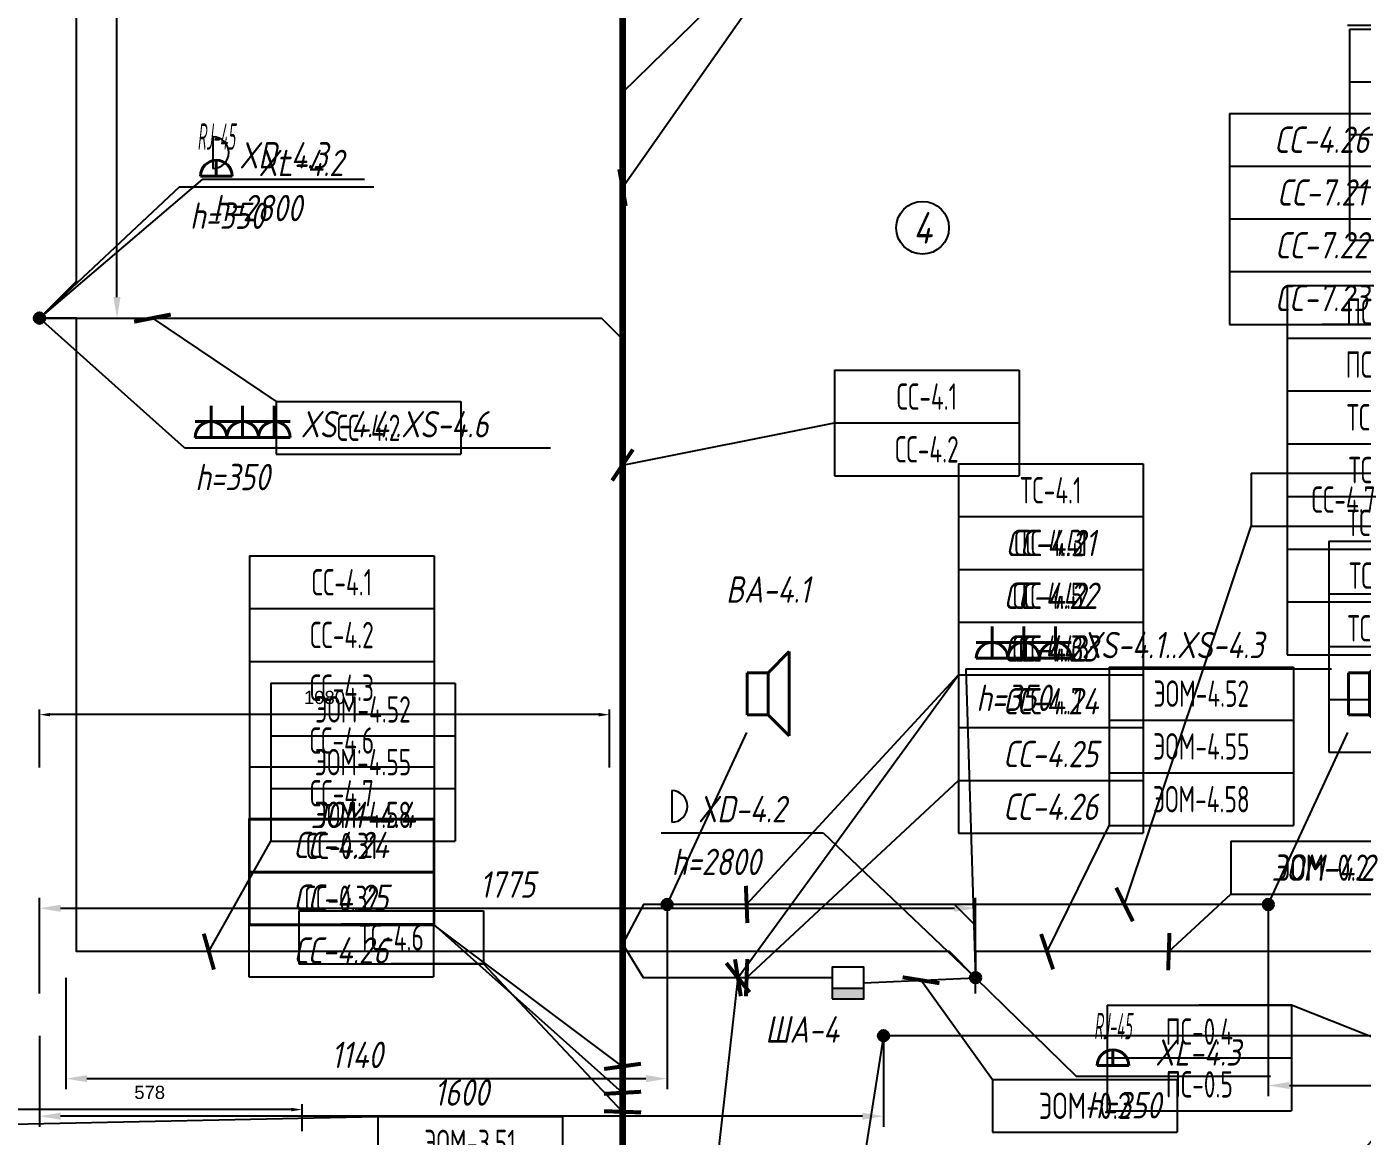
# Model space of a CAD drawing. Header units: millimetres. Extents: x -8189 to 16488, y -6763 to 17206.
# Drawn here: x 8927 to 11459, y 10080 to 12183 of the extents above; entities that cross this region are included whole.
import ezdxf
from ezdxf.enums import TextEntityAlignment as Align

# ---------------------------------------------------------------- set-up
doc = ezdxf.new("R2010")
doc.units = ezdxf.units.MM
for name, color, linetype in [('01 Экспликация', 7, 'Continuous'), ('02 Розетки', 7, 'Continuous'), ('03 Стационарное ЭО', 7, 'Continuous'), ('04 Освещение', 7, 'Continuous'), ('05 Слаботочка', 7, 'Continuous'), ('06 Авт-ка климата', 7, 'Continuous'), ('07 Авт-ка общая', 7, 'Continuous'), ('08 Пож. и техн. сигн.', 7, 'Continuous'), ('10 Привязка', 7, 'Continuous'), ('12 Трассы и коробки 220', 7, 'Continuous'), ('13 Трассы и коробки слаботочки', 7, 'Continuous'), ('14 Лотки', 7, 'Continuous')]:
    doc.layers.add(name, color=color, linetype=linetype)
doc.layers.add('11 Привязка размеры', color=7, linetype='Continuous', plot=False)
doc.styles.add('GOST typeA', font='GOST_A.TTF')
doc.styles.get("Standard").update_dxf_attribs({"font": 'arial.ttf'})
doc.styles.add('ГОСТ-ISOCPEUR', font='isocpeui.ttf', dxfattribs={"width": 0.8})
doc.linetypes.add('220V_LINE', pattern='A,0.2,-0.05,["~220V",Standard,S=0.1,R=0,X=0,Y=-0.05],-0.4,0.1', length=0.75)
doc.dimstyles.new('ISO-25', dxfattribs={"dimtxt": 2.5, "dimasz": 2.5, "dimexe": 1.25, "dimexo": 0.625, "dimtad": 1, "dimtxsty": 'Standard', "dimcen": 2.5, "dimadec": 0, "dimazin": 0, "dimtfac": 1, "dimtmove": 0, "dimatfit": 3, "dimfxl": 1, "dimarcsym": 0})

# ---------------------------------------------------------------- blocks, each defined once
blk = doc.blocks.new('громкоговоритель')
at = {"color": 0, "lineweight": -2}
for p, q in [((2, 2), (4, 4)), ((4, 4), (4, -4)), ((0, -2), (0, 2)), ((0, 2), (2, 2)), ((2, 2), (2, -2)), ((2, -2), (0, -2)), ((2, -2), (4, -4))]:
    blk.add_line(p, q, dxfattribs=at)
blk = doc.blocks.new('шкаф')
blk.add_hatch(color=256).paths.add_polyline_path([(3, 0), (3, 1), (0, 1), (0, 0)])
blk.add_line((0, 1), (3, 1))
blk.add_lwpolyline([(0, 0), (3, 0), (3, 3), (0, 3)], close=True)
blk = doc.blocks.new('розетка скрытая трехполюсная')
at = {"color": 0, "lineweight": -2}
for p, q in [((0, 0), (0, 3)), ((-1.5, 1.5), (1.5, 1.5)), ((-1.5, 0), (1.5, 0))]:
    blk.add_line(p, q, dxfattribs=at)
blk.add_arc((0, 0), 1.5, 0, 180, dxfattribs=at)
blk = doc.blocks.new('*D129')
at = {"layer": '11 Привязка размеры', "color": 0, "lineweight": -2}
for p, q in [((8951.2, 14430.1), (9118.1, 14430.1)), ((9098.1, 11670.4), (9098.1, 14390.1)), ((8951.2, 11630.4), (9118.1, 11630.4))]:
    blk.add_line(p, q, dxfattribs=at)
at = {"layer": '11 Привязка размеры', "color": 0}
for points in [[(9104.8, 14390.1), (9091.4, 14390.1), (9098.1, 14430.1)], [(9091.4, 11670.4), (9104.8, 11670.4), (9098.1, 11630.4)]]:
    blk.add_solid(points, dxfattribs=at)
at = {"layer": 'Defpoints', "color": 0}
for p in [(8951.2, 14430.1), (9098.1, 14430.1), (8951.2, 11630.4)]:
    blk.add_point(p, dxfattribs=at)
at = {"layer": '11 Привязка размеры', "color": 0, "insert": (9053.1, 13025.3), "char_height": 50, "attachment_point": 5, "rotation": 90, "style": 'ГОСТ-ISOCPEUR'}
blk.add_mtext('2800', dxfattribs=at)
blk = doc.blocks.new('*D130')
at = {"layer": '11 Привязка размеры', "color": 0, "lineweight": -2}
for p, q in [((8951.2, 10350.1), (8951.2, 10531.7)), ((8991.2, 10511.7), (10686.2, 10511.7)), ((10726.2, 10350.1), (10726.2, 10531.7))]:
    blk.add_line(p, q, dxfattribs=at)
at = {"layer": '11 Привязка размеры', "color": 0}
for points in [[(8991.2, 10518.4), (8991.2, 10505), (8951.2, 10511.7)], [(10686.2, 10505), (10686.2, 10518.4), (10726.2, 10511.7)]]:
    blk.add_solid(points, dxfattribs=at)
at = {"layer": 'Defpoints', "color": 0}
for p in [(10726.2, 10511.7), (8951.2, 10350.1), (10726.2, 10350.1)]:
    blk.add_point(p, dxfattribs=at)
at = {"layer": '11 Привязка размеры', "color": 0, "insert": (9838.7, 10556.7), "char_height": 50, "attachment_point": 5, "style": 'ГОСТ-ISOCPEUR'}
blk.add_mtext('1775', dxfattribs=at)
blk = doc.blocks.new('*D134')
at = {"layer": '11 Привязка размеры', "color": 0, "lineweight": -2}
for p, q in [((8951.2, 10270.1), (8951.2, 10097.5)), ((10551.7, 10270.1), (10551.7, 10097.5)), ((10511.7, 10117.5), (8991.2, 10117.5))]:
    blk.add_line(p, q, dxfattribs=at)
at = {"layer": '11 Привязка размеры', "color": 0}
for points in [[(8991.2, 10124.2), (8991.2, 10110.9), (8951.2, 10117.5)], [(10511.7, 10110.9), (10511.7, 10124.2), (10551.7, 10117.5)]]:
    blk.add_solid(points, dxfattribs=at)
at = {"layer": 'Defpoints', "color": 0}
for p in [(8951.2, 10270.1), (10551.7, 10270.1), (8951.2, 10117.5)]:
    blk.add_point(p, dxfattribs=at)
at = {"layer": '11 Привязка размеры', "color": 0, "insert": (9751.5, 10162.5), "char_height": 50, "attachment_point": 5, "style": 'ГОСТ-ISOCPEUR'}
blk.add_mtext('1600', dxfattribs=at)
blk = doc.blocks.new('*D151')
at = {"layer": '11 Привязка размеры', "color": 0, "lineweight": -2}
for p, q in [((10141.2, 10518.9), (10141.2, 10168.8)), ((9001.2, 10380.1), (9001.2, 10168.8)), ((9041.2, 10188.8), (10101.2, 10188.8))]:
    blk.add_line(p, q, dxfattribs=at)
at = {"layer": '11 Привязка размеры', "color": 0}
for points in [[(9041.2, 10195.4), (9041.2, 10182.1), (9001.2, 10188.8)], [(10101.2, 10182.1), (10101.2, 10195.4), (10141.2, 10188.8)]]:
    blk.add_solid(points, dxfattribs=at)
at = {"layer": 'Defpoints', "color": 0}
for p in [(10141.2, 10518.9), (9001.2, 10380.1), (10141.2, 10188.8)]:
    blk.add_point(p, dxfattribs=at)
at = {"layer": '11 Привязка размеры', "color": 0, "insert": (9553.4, 10233.8), "char_height": 50, "attachment_point": 5, "style": 'ГОСТ-ISOCPEUR'}
blk.add_mtext('1140', dxfattribs=at)
blk = doc.blocks.new('*D152')
at = {"layer": '11 Привязка размеры', "color": 0, "lineweight": -2}
for p, q in [((11281.2, 10518.9), (11281.2, 10155.8)), ((12421.2, 10518.9), (12421.2, 10155.8)), ((11321.2, 10175.8), (12381.2, 10175.8))]:
    blk.add_line(p, q, dxfattribs=at)
at = {"layer": '11 Привязка размеры', "color": 0}
for points in [[(11321.2, 10182.4), (11321.2, 10169.1), (11281.2, 10175.8)], [(12381.2, 10169.1), (12381.2, 10182.4), (12421.2, 10175.8)]]:
    blk.add_solid(points, dxfattribs=at)
at = {"layer": 'Defpoints', "color": 0}
for p in [(11281.2, 10518.9), (12421.2, 10518.9), (12421.2, 10175.8)]:
    blk.add_point(p, dxfattribs=at)
at = {"layer": '11 Привязка размеры', "color": 0, "insert": (11851.2, 10220.8), "char_height": 50, "attachment_point": 5, "style": 'ГОСТ-ISOCPEUR'}
blk.add_mtext('1140', dxfattribs=at)
blk = doc.blocks.new('розетка RJ-45')
at = {"color": 0, "lineweight": -2}
for p, q in [((0, 0), (0, 1.5)), ((-1.5, 0), (1.5, 0))]:
    blk.add_line(p, q, dxfattribs=at)
blk.add_arc((0, 0), 1.5, 0, 180, dxfattribs=at)
at = {"color": 0, "lineweight": -2, "style": 'ГОСТ-ISOCPEUR', "width": 0.4}
blk.add_text('RJ-45', height=2.5, dxfattribs=at).set_placement((0, 2.5), align=Align.CENTER)
blk = doc.blocks.new('коробка коммутационная')
at = {"color": 0}
blk.add_line((0, 3), (0, 0), dxfattribs=at)
blk.add_arc((0, 1.5), 1.5, 270, 90, dxfattribs=at)
blk = doc.blocks.new('*T235')
at = {"layer": '02 Розетки', "color": 0, "lineweight": -2}
for p, q in [((0, 0), (350, 0)), ((0, 0), (0, -100)), ((350, 0), (350, -100)), ((0, -100), (350, -100))]:
    blk.add_line(p, q, dxfattribs=at)
at = {"layer": '02 Розетки', "color": 0, "insert": (175, -50), "char_height": 50, "width": 330, "attachment_point": 5, "style": 'ГОСТ-ISOCPEUR'}
blk.add_mtext('{ЭОМ-4.2}', dxfattribs=at)
blk = doc.blocks.new('*T236')
at = {"layer": '02 Розетки', "color": 0, "lineweight": -2}
for p, q in [((0, 0), (350, 0)), ((0, 0), (0, -100)), ((350, 0), (350, -100)), ((0, -100), (350, -100))]:
    blk.add_line(p, q, dxfattribs=at)
at = {"layer": '02 Розетки', "color": 0, "insert": (175, -50), "char_height": 50, "width": 330, "attachment_point": 5, "style": 'ГОСТ-ISOCPEUR'}
blk.add_mtext('{ЭОМ-4.4}', dxfattribs=at)
blk = doc.blocks.new('*T298')
at = {"layer": '03 Стационарное ЭО', "color": 0, "lineweight": -2}
for p, q in [((0, 0), (350, 0)), ((0, 0), (0, -100)), ((350, 0), (350, -100)), ((0, -100), (350, -100))]:
    blk.add_line(p, q, dxfattribs=at)
at = {"layer": '03 Стационарное ЭО', "color": 0, "insert": (175, -50), "char_height": 50, "width": 330, "attachment_point": 5, "style": 'GOST typeA'}
blk.add_mtext('{\\W0.9;ЭОМ-0.2}', dxfattribs=at)
blk = doc.blocks.new('*T347')
at = {"layer": '04 Освещение', "color": 0, "lineweight": -2}
for p, q in [((0, 0), (350, 0)), ((0, 0), (0, -500)), ((350, 0), (350, -500)), ((0, -100), (350, -100)), ((0, -200), (350, -200)), ((0, -300), (350, -300)), ((0, -400), (350, -400)), ((0, -500), (350, -500))]:
    blk.add_line(p, q, dxfattribs=at)
at = {"layer": '04 Освещение', "color": 0, "char_height": 50, "width": 330, "attachment_point": 5, "style": 'GOST typeA'}
for s, insert in [('{\\W0.8;ЭОМ-3.51}', (175, -50)), ('{\\W0.8;ЭОМ-3.60}', (175, -150)), ('{\\W0.8;ЭОМ-3.61}', (175, -250)), ('{\\W0.8;ЭОМ-9.51}', (175, -350)), ('{\\W0.8;ЭОМ-9.53}', (175, -450))]:
    blk.add_mtext(s, dxfattribs=dict(at, insert=insert))
blk = doc.blocks.new('*T364')
at = {"layer": '04 Освещение', "color": 0, "lineweight": -2}
for p, q in [((0, 0), (350, 0)), ((0, 0), (0, -300)), ((350, 0), (350, -300)), ((0, -100), (350, -100)), ((0, -200), (350, -200)), ((0, -300), (350, -300))]:
    blk.add_line(p, q, dxfattribs=at)
at = {"layer": '04 Освещение', "color": 0, "char_height": 50, "width": 330, "attachment_point": 5, "style": 'GOST typeA'}
for s, insert in [('{\\W0.8;ЭОМ-4.52}', (175, -50)), ('{\\W0.8;ЭОМ-4.55}', (175, -150)), ('{\\W0.8;ЭОМ-4.58}', (175, -250))]:
    blk.add_mtext(s, dxfattribs=dict(at, insert=insert))
blk = doc.blocks.new('*T365')
at = {"layer": '04 Освещение', "color": 0, "lineweight": -2}
for p, q in [((0, 0), (350, 0)), ((0, 0), (0, -300)), ((350, 0), (350, -300)), ((0, -100), (350, -100)), ((0, -200), (350, -200)), ((0, -300), (350, -300))]:
    blk.add_line(p, q, dxfattribs=at)
at = {"layer": '04 Освещение', "color": 0, "char_height": 50, "width": 330, "attachment_point": 5, "style": 'GOST typeA'}
for s, insert in [('{\\W0.8;ЭОМ-4.52}', (175, -50)), ('{\\W0.8;ЭОМ-4.55}', (175, -150)), ('{\\W0.8;ЭОМ-4.58}', (175, -250))]:
    blk.add_mtext(s, dxfattribs=dict(at, insert=insert))
blk = doc.blocks.new('*T368')
at = {"layer": '04 Освещение', "color": 0, "lineweight": -2}
for p, q in [((0, 0), (350, 0)), ((0, 0), (0, -400)), ((350, 0), (350, -400)), ((0, -100), (350, -100)), ((0, -200), (350, -200)), ((0, -300), (350, -300)), ((0, -400), (350, -400))]:
    blk.add_line(p, q, dxfattribs=at)
at = {"layer": '04 Освещение', "color": 0, "char_height": 50, "width": 330, "attachment_point": 5, "style": 'GOST typeA'}
for s, insert in [('{\\W0.8;ЭОМ-4.51}', (175, -50)), ('{\\W0.8;ЭОМ-4.53}', (175, -150)), ('{\\W0.8;ЭОМ-4.56}', (175, -250)), ('{\\W0.8;ЭОМ-4.60}', (175, -350))]:
    blk.add_mtext(s, dxfattribs=dict(at, insert=insert))
blk = doc.blocks.new('*T409')
at = {"layer": '04 Освещение', "color": 0, "lineweight": -2}
for p, q in [((0, 0), (350, 0)), ((0, 0), (0, -400)), ((350, 0), (350, -400)), ((0, -100), (350, -100)), ((0, -200), (350, -200)), ((0, -300), (350, -300)), ((0, -400), (350, -400))]:
    blk.add_line(p, q, dxfattribs=at)
at = {"layer": '04 Освещение', "color": 0, "char_height": 50, "width": 330, "attachment_point": 5, "style": 'GOST typeA'}
for s, insert in [('{\\W0.8;ЭОМ-4.51}', (175, -50)), ('{\\W0.8;ЭОМ-4.53}', (175, -150)), ('{\\W0.8;ЭОМ-4.59}', (175, -250)), ('{\\W0.8;ЭОМ-4.60}', (175, -350))]:
    blk.add_mtext(s, dxfattribs=dict(at, insert=insert))
blk = doc.blocks.new('*T444')
at = {"layer": '03 Стационарное ЭО', "color": 0, "lineweight": -2}
for p, q in [((0, 0), (350, 0)), ((0, 0), (0, -100)), ((350, 0), (350, -100)), ((0, -100), (350, -100))]:
    blk.add_line(p, q, dxfattribs=at)
at = {"layer": '03 Стационарное ЭО', "color": 0, "insert": (175, -50), "char_height": 50, "width": 330, "attachment_point": 5, "style": 'GOST typeA'}
blk.add_mtext('{\\W0.9;ЭОМ-0.2}', dxfattribs=at)
blk = doc.blocks.new('*T480')
at = {"layer": '07 Авт-ка общая', "color": 0, "lineweight": -2}
for p, q in [((0, 0), (350, 0)), ((0, 0), (0, -300)), ((350, 0), (350, -300)), ((0, -100), (350, -100)), ((0, -200), (350, -200)), ((0, -300), (350, -300))]:
    blk.add_line(p, q, dxfattribs=at)
at = {"layer": '07 Авт-ка общая', "color": 0, "char_height": 50, "width": 330, "attachment_point": 5, "style": 'GOST typeA'}
for s, insert in [('{\\W0.8;СС-4.41}', (175, -50)), ('{\\W0.8;СС-4.42}', (175, -150)), ('{\\W0.8;СС-4.43}', (175, -250))]:
    blk.add_mtext(s, dxfattribs=dict(at, insert=insert))
blk = doc.blocks.new('*T556')
at = {"layer": '06 Авт-ка климата', "color": 0, "lineweight": -2}
for p, q in [((0, 0), (350, 0)), ((0, 0), (0, -600)), ((350, 0), (350, -600)), ((0, -100), (350, -100)), ((0, -200), (350, -200)), ((0, -300), (350, -300)), ((0, -400), (350, -400)), ((0, -500), (350, -500)), ((0, -600), (350, -600))]:
    blk.add_line(p, q, dxfattribs=at)
at = {"layer": '06 Авт-ка климата', "color": 0, "char_height": 50, "width": 330, "attachment_point": 5, "style": 'ГОСТ-ISOCPEUR'}
for s, insert in [('{СС-4.21}', (175, -50)), ('{СС-4.22}', (175, -150)), ('{СС-4.23}', (175, -250)), ('{СС-4.24}', (175, -350)), ('{СС-4.25}', (175, -450)), ('{СС-4.26}', (175, -550))]:
    blk.add_mtext(s, dxfattribs=dict(at, insert=insert))
blk = doc.blocks.new('*T561')
at = {"layer": '06 Авт-ка климата', "color": 0, "lineweight": -2}
for p, q in [((0, 0), (350, 0)), ((0, 0), (0, -400)), ((350, 0), (350, -400)), ((0, -100), (350, -100)), ((0, -200), (350, -200)), ((0, -300), (350, -300)), ((0, -400), (350, -400))]:
    blk.add_line(p, q, dxfattribs=at)
at = {"layer": '06 Авт-ка климата', "color": 0, "char_height": 50, "width": 330, "attachment_point": 5, "style": 'ГОСТ-ISOCPEUR'}
for s, insert in [('{СС-4.26}', (175, -50)), ('{СС-7.21}', (175, -150)), ('{СС-7.22}', (175, -250)), ('{СС-7.23}', (175, -350))]:
    blk.add_mtext(s, dxfattribs=dict(at, insert=insert))
blk = doc.blocks.new('*T612')
at = {"layer": '06 Авт-ка климата', "color": 0, "lineweight": -2}
for p, q in [((0, 0), (350, 0)), ((0, 0), (0, -300)), ((350, 0), (350, -300)), ((0, -100), (350, -100)), ((0, -200), (350, -200)), ((0, -300), (350, -300))]:
    blk.add_line(p, q, dxfattribs=at)
at = {"layer": '06 Авт-ка климата', "color": 0, "char_height": 50, "width": 330, "attachment_point": 5, "style": 'ГОСТ-ISOCPEUR'}
for s, insert in [('{СС-4.24}', (175, -50)), ('{СС-4.25}', (175, -150)), ('{СС-4.26}', (175, -250))]:
    blk.add_mtext(s, dxfattribs=dict(at, insert=insert))
blk = doc.blocks.new('*T654')
at = {"layer": '05 Слаботочка', "color": 0, "lineweight": -2}
for p, q in [((0, 0), (350, 0)), ((0, 0), (0, -200)), ((350, 0), (350, -200)), ((0, -100), (350, -100)), ((0, -200), (350, -200))]:
    blk.add_line(p, q, dxfattribs=at)
at = {"layer": '05 Слаботочка', "color": 0, "char_height": 50, "width": 330, "attachment_point": 5, "style": 'GOST typeA'}
for s, insert in [('{\\W0.8;СС-4.1}', (175, -50)), ('{\\W0.8;СС-4.2}', (175, -150))]:
    blk.add_mtext(s, dxfattribs=dict(at, insert=insert))
blk = doc.blocks.new('*T655')
at = {"layer": '05 Слаботочка', "color": 0, "lineweight": -2}
for p, q in [((0, 0), (350, 0)), ((0, 0), (0, -700)), ((350, 0), (350, -700)), ((0, -100), (350, -100)), ((0, -200), (350, -200)), ((0, -300), (350, -300)), ((0, -400), (350, -400)), ((0, -500), (350, -500)), ((0, -600), (350, -600)), ((0, -700), (350, -700))]:
    blk.add_line(p, q, dxfattribs=at)
at = {"layer": '05 Слаботочка', "color": 0, "char_height": 50, "width": 330, "attachment_point": 5, "style": 'GOST typeA'}
for s, insert in [('{\\W0.8;СС-4.1}', (175, -50)), ('{\\W0.8;СС-4.2}', (175, -150)), ('{\\W0.8;СС-4.3}', (175, -250)), ('{\\W0.8;СС-4.6}', (175, -350)), ('{\\W0.8;СС-4.7}', (175, -450)), ('{\\W0.8;СС-0.31}', (175, -550)), ('{\\W0.8;СС-0.32}', (175, -650))]:
    blk.add_mtext(s, dxfattribs=dict(at, insert=insert))
blk = doc.blocks.new('*T656')
at = {"layer": '05 Слаботочка', "color": 0, "lineweight": -2}
for p, q in [((0, 0), (350, 0)), ((0, 0), (0, -100)), ((350, 0), (350, -100)), ((0, -100), (350, -100))]:
    blk.add_line(p, q, dxfattribs=at)
at = {"layer": '05 Слаботочка', "color": 0, "insert": (175, -50), "char_height": 50, "width": 330, "attachment_point": 5, "style": 'GOST typeA'}
blk.add_mtext('{\\W0.8;СС-4.2}', dxfattribs=at)
blk = doc.blocks.new('*T657')
at = {"layer": '05 Слаботочка', "color": 0, "lineweight": -2}
for p, q in [((0, 0), (350, 0)), ((0, 0), (0, -200)), ((350, 0), (350, -200)), ((0, -100), (350, -100)), ((0, -200), (350, -200))]:
    blk.add_line(p, q, dxfattribs=at)
at = {"layer": '05 Слаботочка', "color": 0, "char_height": 50, "width": 330, "attachment_point": 5, "style": 'GOST typeA'}
for s, insert in [('{\\W0.8;СС-4.3}', (175, -50)), ('{\\W0.8;СС-4.7}', (175, -150))]:
    blk.add_mtext(s, dxfattribs=dict(at, insert=insert))
blk = doc.blocks.new('*T666')
at = {"layer": '05 Слаботочка', "color": 0, "lineweight": -2}
for p, q in [((0, 0), (350, 0)), ((0, 0), (0, -100)), ((350, 0), (350, -100)), ((0, -100), (350, -100))]:
    blk.add_line(p, q, dxfattribs=at)
at = {"layer": '05 Слаботочка', "color": 0, "insert": (175, -50), "char_height": 50, "width": 330, "attachment_point": 5, "style": 'GOST typeA'}
blk.add_mtext('{\\W0.8;СС-4.7}', dxfattribs=at)
blk = doc.blocks.new('*T716')
at = {"layer": '08 Пож. и техн. сигн.', "color": 0, "lineweight": -2}
for p, q in [((0, 0), (350, 0)), ((0, 0), (0, -400)), ((350, 0), (350, -400)), ((0, -100), (350, -100)), ((0, -200), (350, -200)), ((0, -300), (350, -300)), ((0, -400), (350, -400))]:
    blk.add_line(p, q, dxfattribs=at)
at = {"layer": '08 Пож. и техн. сигн.', "color": 0, "char_height": 50, "width": 330, "attachment_point": 5, "style": 'GOST typeA'}
for s, insert in [('{\\W0.8;ТС-4.1}', (175, -50)), ('{\\W0.8;ТС-4.3}', (175, -150)), ('{\\W0.8;ТС-4.5}', (175, -250)), ('{\\W0.8;ТС-4.6}', (175, -350))]:
    blk.add_mtext(s, dxfattribs=dict(at, insert=insert))
blk = doc.blocks.new('*T741')
at = {"layer": '08 Пож. и техн. сигн.', "color": 0, "lineweight": -2}
for p, q in [((0, 0), (350, 0)), ((0, 0), (0, -700)), ((350, 0), (350, -700)), ((0, -100), (350, -100)), ((0, -200), (350, -200)), ((0, -300), (350, -300)), ((0, -400), (350, -400)), ((0, -500), (350, -500)), ((0, -600), (350, -600)), ((0, -700), (350, -700))]:
    blk.add_line(p, q, dxfattribs=at)
at = {"layer": '08 Пож. и техн. сигн.', "color": 0, "char_height": 50, "width": 330, "attachment_point": 5, "style": 'GOST typeA'}
for s, insert in [('{\\W0.8;ПС-0.3}', (175, -50)), ('{\\W0.8;ПС-0.4}', (175, -150)), ('{\\W0.8;ТС-4.6}', (175, -250)), ('{\\W0.8;ТС-8.1}', (175, -350)), ('{\\W0.8;ТС-8.2}', (175, -450)), ('{\\W0.8;ТС-7.1}', (175, -550)), ('{\\W0.8;ТС-7.2}', (175, -650))]:
    blk.add_mtext(s, dxfattribs=dict(at, insert=insert))
blk = doc.blocks.new('*T747')
at = {"layer": '08 Пож. и техн. сигн.', "color": 0, "lineweight": -2}
for p, q in [((0, 0), (350, 0)), ((0, 0), (0, -200)), ((350, 0), (350, -200)), ((0, -100), (350, -100)), ((0, -200), (350, -200))]:
    blk.add_line(p, q, dxfattribs=at)
at = {"layer": '08 Пож. и техн. сигн.', "color": 0, "char_height": 50, "width": 330, "attachment_point": 5, "style": 'GOST typeA'}
for s, insert in [('{\\W0.8;ПС-0.4}', (175, -50)), ('{\\W0.8;ПС-0.5}', (175, -150))]:
    blk.add_mtext(s, dxfattribs=dict(at, insert=insert))
blk = doc.blocks.new('*T773')
at = {"layer": '08 Пож. и техн. сигн.', "color": 0, "lineweight": -2}
for p, q in [((0, 0), (350, 0)), ((0, 0), (0, -100)), ((350, 0), (350, -100)), ((0, -100), (350, -100))]:
    blk.add_line(p, q, dxfattribs=at)
at = {"layer": '08 Пож. и техн. сигн.', "color": 0, "insert": (175, -50), "char_height": 50, "width": 330, "attachment_point": 5, "style": 'GOST typeA'}
blk.add_mtext('{\\W0.8;ТС-4.6}', dxfattribs=at)
blk = doc.blocks.new('*D816')
at = {"layer": '14 Лотки', "color": 0, "lineweight": -2}
for p, q in [((8951.2, 10778.6), (8951.2, 10888.7)), ((10011.7, 10878.7), (8971.2, 10878.7)), ((10031.7, 10778.6), (10031.7, 10888.7))]:
    blk.add_line(p, q, dxfattribs=at)
at = {"layer": '14 Лотки', "color": 0}
for points in [[(8971.2, 10882), (8971.2, 10875.4), (8951.2, 10878.7)], [(10011.7, 10875.4), (10011.7, 10882), (10031.7, 10878.7)]]:
    blk.add_solid(points, dxfattribs=at)
at = {"layer": 'Defpoints', "color": 0}
for p in [(8951.2, 10878.7), (8951.2, 10778.6), (10031.7, 10778.6)]:
    blk.add_point(p, dxfattribs=at)
at = {"layer": '14 Лотки', "color": 0, "insert": (9491.5, 10911.2), "char_height": 25, "attachment_point": 5}
blk.add_mtext('1080', dxfattribs=at)
blk = doc.blocks.new('*D818')
at = {"layer": '14 Лотки', "color": 0, "lineweight": -2}
for p, q in [((8871.2, 10089.4), (8871.2, 10140.1)), ((9449, 10089.4), (9449, 10140.1)), ((9429, 10130.1), (8891.2, 10130.1))]:
    blk.add_line(p, q, dxfattribs=at)
at = {"layer": '14 Лотки', "color": 0}
for points in [[(8891.2, 10133.5), (8891.2, 10126.8), (8871.2, 10130.1)], [(9429, 10126.8), (9429, 10133.5), (9449, 10130.1)]]:
    blk.add_solid(points, dxfattribs=at)
at = {"layer": 'Defpoints', "color": 0}
for p in [(8871.2, 10130.1), (8871.2, 10089.4), (9449, 10089.4)]:
    blk.add_point(p, dxfattribs=at)
at = {"layer": '14 Лотки', "color": 0, "insert": (9160.1, 10162.6), "char_height": 25, "attachment_point": 5}
blk.add_mtext('578', dxfattribs=at)

msp = doc.modelspace()

# ---------------------------------------------------------------- hatches: boundary and pattern name
at = {"layer": '02 Розетки'}
msp.add_hatch(color=256, dxfattribs=at).paths.add_polyline_path([(10541.7, 10270.1, 1), (10561.7, 10270.1, 1)])
at = {"layer": '05 Слаботочка'}
for points in [[(10131.2, 10518.9, 1), (10151.2, 10518.9, 1)], [(11271.2, 10518.9, 1), (11291.2, 10518.9, 1)]]:
    msp.add_hatch(color=256, dxfattribs=at).paths.add_polyline_path(points)
at = {"layer": '10 Привязка'}
for points in [[(8941.2, 11630.4, 1), (8961.2, 11630.4, 1)], [(10716.2, 10380.1, 1), (10736.2, 10380.1, 1)]]:
    msp.add_hatch(color=256, dxfattribs=at).paths.add_polyline_path(points)

# ---------------------------------------------------------------- linework, layer by layer
at = {"layer": '01 Экспликация'}
msp.add_circle((10625.6, 11801.6), 50, dxfattribs=at)
at = {"layer": '02 Розетки'}
for p, q in [((9226.4, 11384.2), (8951.2, 11630.4)), ((9226.4, 11384.2), (9920, 11384.2)), ((10707.5, 10965.7), (11401.1, 10965.7)), ((10707.5, 10965.7), (10726.2, 10380.1)), ((10551.7, 10270.1), (10502.4, 9957.6))]:
    msp.add_line(p, q, dxfattribs=at)
at = {"layer": '02 Розетки', "linetype": '220V_LINE', "ltscale": 200, "flags": 128}
msp.add_lwpolyline([(12141.9, 10270.1), (10551.7, 10270.1)], dxfattribs=at)
at = {"layer": '02 Розетки', "lineweight": 40}
msp.add_circle((10551.7, 10270.1), 10, dxfattribs=at)
at = {"layer": '03 Стационарное ЭО', "linetype": '220V_LINE', "ltscale": 200}
msp.add_line((10514.3, 10370.2), (10726.2, 10380.1), dxfattribs=at)
at = {"layer": '05 Слаботочка'}
for p, q in [((9216.4, 11879.5), (8951.2, 11630.4)), ((9216.4, 11879.5), (9585, 11879.5)), ((10141.2, 10518.9), (10292.3, 10844.8)), ((11281.2, 10518.9), (11432.3, 10844.8)), ((10726.2, 10380.1), (10916.7, 10193.4)), ((10916.7, 10193.4), (11285.3, 10193.4))]:
    msp.add_line(p, q, dxfattribs=at)
for points in [[(8951.2, 11630.4), (10016.7, 11630.4), (10056.7, 11590.4)], [(11281.2, 10518.9), (10096.7, 10518.9), (10056.7, 10443.6)], [(10726.2, 10380.1), (10726.2, 10478.9), (10686.2, 10518.9)]]:
    msp.add_lwpolyline(points, dxfattribs=at)
at = {"layer": '05 Слаботочка', "lineweight": 40}
for centre in [(10141.2, 10518.9), (11281.2, 10518.9)]:
    msp.add_circle(centre, 10, dxfattribs=at)
at = {"layer": '10 Привязка', "lineweight": 40}
for centre in [(8951.2, 11630.4), (10726.2, 10380.1)]:
    msp.add_circle(centre, 10, dxfattribs=at)
at = {"layer": '12 Трассы и коробки 220'}
for p, q in [((9260, 11894), (8951.2, 11630.4)), ((9260, 11894), (9567.3, 11894)), ((10130, 10654.7), (10437.3, 10654.7)), ((10437.3, 10654.7), (10726.2, 10380.1))]:
    msp.add_line(p, q, dxfattribs=at)
at = {"layer": '12 Трассы и коробки 220', "linetype": '220V_LINE', "ltscale": 200, "flags": 128}
for points in [[(8951.2, 11630.4), (9021.2, 11700.4), (9021.2, 13930.3), (8951.2, 13930.3)], [(12397.3, 10429.5), (10726.2, 10429.5), (10726.2, 10380.1), (10676.9, 10429.5), (9021.2, 10429.5), (9021.2, 11630.4), (8951.2, 11630.4)]]:
    msp.add_lwpolyline(points, dxfattribs=at)
at = {"layer": '13 Трассы и коробки слаботочки', "lineweight": 100}
msp.add_lwpolyline([(10056.7, 14207.6), (10056.7, 10036.5)], dxfattribs=at)
at = {"layer": '13 Трассы и коробки слаботочки'}
msp.add_lwpolyline([(10454.3, 10380.1), (10096.7, 10380.1), (10056.7, 10445)], dxfattribs=at)

# ---------------------------------------------------------------- block references
for name, p in [('*T409', (11435.5, 12178.4)), ('*T561', (11207.8, 12018.5)), ('*T741', (11316.8, 11692.3)), ('*T654', (10458.8, 11531.6)), ('*T656', (9400, 11472.5)), ('*T716', (10694, 11354.1)), ('*T666', (11248.9, 11336.3)), ('*T480', (10694, 11254.1)), ('*T556', (10694, 11254.1)), ('*T368', (11396.2, 11207.6)), ('*T655', (9349.6, 11179.7)), ('*T657', (10694, 11054.1)), ('*T364', (10979.2, 10968.5)), ('*T365', (9389.6, 10938.7)), ('*T236', (9389.6, 10738.7)), ('*T612', (9348.3, 10681.7)), ('*T235', (11210, 10638.7)), ('*T298', (11210, 10638.7)), ('*T773', (9443.2, 10506.6)), ('*T747', (10975.4, 10327.9)), ('*T444', (10758.5, 10187.3)), ('*T347', (9592.6, 10116.9))]:
    msp.add_blockref(name, p)
at = {"lineweight": 40, "xscale": 20, "yscale": 20, "zscale": 20}
msp.add_blockref('шкаф', (10454.3, 10340.2), dxfattribs=at)
at = {"layer": '02 Розетки', "color": 1, "lineweight": 40, "xscale": 20, "yscale": 20, "zscale": 20}
for p in [(9276.4, 11404.2), (9336.4, 11404.2), (9396.4, 11404.2), (10757.5, 10985.7), (10817.5, 10985.7), (10877.5, 10985.7)]:
    msp.add_blockref('розетка скрытая трехполюсная', p, dxfattribs=at)
at = {"layer": '05 Слаботочка', "color": 6, "lineweight": 40, "xscale": 20, "yscale": 20, "zscale": 20}
for p in [(9286.4, 11899.5), (10986.7, 10213.4)]:
    msp.add_blockref('розетка RJ-45', p, dxfattribs=at)
at = {"layer": '05 Слаботочка', "lineweight": 40, "xscale": 20, "yscale": 20, "zscale": 20}
for p in [(10293, 10918.3), (11433, 10918.3)]:
    msp.add_blockref('громкоговоритель', p, dxfattribs=at)
at = {"layer": '12 Трассы и коробки 220', "xscale": 20, "yscale": 20, "zscale": 20}
for p in [(9280, 11914), (10150, 10674.7)]:
    msp.add_blockref('коробка коммутационная', p, dxfattribs=at)

# ---------------------------------------------------------------- texts
at = {"linetype": 'Continuous', "style": 'ГОСТ-ISOCPEUR', "width": 0.8}
msp.add_text('ША-4', height=50, dxfattribs=at).set_placement((10327.5, 10256.9))
at = {"layer": '01 Экспликация', "style": 'ГОСТ-ISOCPEUR', "width": 0.8}
msp.add_text('4', height=60, dxfattribs=at).set_placement((10625.6, 11801.6), align=Align.MIDDLE)
at = {"layer": '02 Розетки', "linetype": 'Continuous', "style": 'ГОСТ-ISOCPEUR', "width": 0.8}
for s, p in [('XS-4.4..XS-4.6', (9446.4, 11404.2)), ('h=350', (9246.4, 11304.1)), ('XS-4.1..XS-4.3', (10927.5, 10985.7)), ('h=350', (10727.5, 10885.6))]:
    msp.add_text(s, height=50, dxfattribs=at).set_placement(p)
at = {"layer": '05 Слаботочка', "linetype": 'Continuous', "style": 'ГОСТ-ISOCPEUR', "width": 0.8}
for s, p in [('XL-4.2', (9366.4, 11899.5)), ('h=350', (9236.4, 11799.5)), ('XL-4.3', (11066.7, 10213.4)), ('h=350', (10936.7, 10113.3))]:
    msp.add_text(s, height=50, dxfattribs=at).set_placement(p)
msp.add_text('BA-4.1', height=50, dxfattribs=at).set_placement((10412.2, 11090.8), align=Align.RIGHT)
at = {"layer": '12 Трассы и коробки 220', "linetype": 'Continuous', "style": 'ГОСТ-ISOCPEUR', "width": 0.8}
for s, p in [('XD-4.3', (9330, 11914)), ('h=2800', (9280, 11814)), ('XD-4.2', (10200, 10674.7)), ('h=2800', (10150, 10574.6))]:
    msp.add_text(s, height=50, dxfattribs=at).set_placement(p)

# ---------------------------------------------------------------- dimensions: what is measured, and where the dimension line sits
at = {"layer": '11 Привязка размеры'}
dim = msp.add_linear_dim(base=(9098.1, 14430.1), p1=(8951.2, 11630.4), p2=(8951.2, 14430.1), angle=90, dimstyle='ISO-25', override={"dimtxt": 50, "dimasz": 40, "dimexe": 20, "dimexo": 0, "dimgap": 20, "dimdec": 0, "dimtxsty": 'ГОСТ-ISOCPEUR'}, dxfattribs=at)
dim.commit()
dim.dimension.update_dxf_attribs({"geometry": '*D129', "text_midpoint": (9098.1, 13025.3), "dimtype": 160})
for base, p1, p2, picture, middle in [((10726.2, 10511.7), (8951.2, 10350.1), (10726.2, 10350.1), '*D130', (9838.7, 10556.7)), ((8951.2344, 10117.5478), (10551.6909, 10270.1153), (8951.2344, 10270.1153), '*D134', (9751.4626, 10162.5478))]:
    dim = msp.add_linear_dim(base=base, p1=p1, p2=p2, dimstyle='ISO-25', override={"dimtxt": 50, "dimasz": 40, "dimexe": 20, "dimexo": 0, "dimgap": 20, "dimdec": 0, "dimtxsty": 'ГОСТ-ISOCPEUR'}, dxfattribs=at)
    dim.commit()
    dim.dimension.update_dxf_attribs({"geometry": picture, "text_midpoint": middle})
for base, p1, p2, picture, middle in [((10141.2, 10188.8), (9001.2, 10380.1), (10141.2, 10518.9), '*D151', (9553.4, 10188.8)), ((12421.2, 10175.8), (11281.2, 10518.9), (12421.2, 10518.9), '*D152', (11851.2, 10175.8))]:
    dim = msp.add_linear_dim(base=base, p1=p1, p2=p2, dimstyle='ISO-25', override={"dimtxt": 50, "dimasz": 40, "dimexe": 20, "dimexo": 0, "dimgap": 20, "dimdec": 0, "dimtxsty": 'ГОСТ-ISOCPEUR'}, dxfattribs=at)
    dim.commit()
    dim.dimension.update_dxf_attribs({"geometry": picture, "text_midpoint": middle, "dimtype": 160})
at = {"layer": '14 Лотки'}
for base, p1, p2, picture, middle in [((8951.2344, 10878.7092), (10031.709, 10778.6153), (8951.2344, 10778.6153), '*D816', (9491.4717, 10911.2092)), ((8871.2, 10130.1), (9449, 10089.4), (8871.2, 10089.4), '*D818', (9160.1, 10162.6))]:
    dim = msp.add_linear_dim(base=base, p1=p1, p2=p2, dimstyle='ISO-25', override={"dimtxt": 25, "dimasz": 20, "dimexe": 10, "dimexo": 0, "dimgap": 20, "dimdec": 0}, dxfattribs=at)
    dim.commit()
    dim.dimension.update_dxf_attribs({"geometry": picture, "text_midpoint": middle})

# ---------------------------------------------------------------- leaders
at = {"layer": '02 Розетки'}
for points in [[(9272.3, 10429.5), (9389.6, 10638.7), (9564.6, 10638.7)], [(11092.6, 10429.5), (11210, 10538.7), (11385, 10538.7)], [(11673.3, 10270.1), (11354.6, 9945.7), (11164.5, 9945.7)]]:
    msp.add_leader(points, dimstyle='ISO-25', override={"dimasz": 50, "dimgap": 1, "dimtad": 0, "dimldrblk": 'ArchTick'}, dxfattribs=at)
at = {"layer": '03 Стационарное ЭО'}
for points in [[(11092.6, 10429.5), (11210, 10538.7), (11385, 10538.7)], [(10622.7, 10375.3), (10758.5, 10187.3), (10933.5, 10187.3)]]:
    msp.add_leader(points, dimstyle='ISO-25', override={"dimasz": 50, "dimgap": 1, "dimtad": 0, "dimldrblk": 'ArchTick'}, dxfattribs=at)
at = {"layer": '04 Освещение'}
for points in [[(10861.8, 10429.5), (10979.2, 10668.5), (11154.2, 10668.5)], [(9272.3, 10429.5), (9389.6, 10638.7), (9564.6, 10638.7)], [(8701.2, 10098.1), (9592.6, 10116.9), (9767.6, 10116.9)]]:
    msp.add_leader(points, dimstyle='ISO-25', override={"dimasz": 50, "dimgap": 1, "dimtad": 0, "dimldrblk": 'ArchTick'}, dxfattribs=at)
at = {"layer": '05 Слаботочка'}
for points in [[(12598.5, 11978.6), (11606.2, 12185.1), (11431.2, 12185.1)], [(9165.3, 11630.4), (9400, 11472.5), (9575, 11472.5)], [(10056.7, 11351.9), (10458.8, 11431.6), (10633.8, 11431.6)], [(11008.6, 10518.9), (11248.9, 11236.3), (11423.9, 11236.3)], [(10292, 10518.9), (10694, 10954.1), (10869, 10954.1)], [(10056.7, 10212), (9699.6, 10479.7), (9524.6, 10479.7)], [(10275.5, 10380.1), (10220.8, 9899.1), (10395.8, 9899.1)]]:
    msp.add_leader(points, dimstyle='ISO-25', override={"dimasz": 50, "dimgap": 1, "dimtad": 0, "dimldrblk": 'ArchTick'}, dxfattribs=at)
at = {"layer": '06 Авт-ка климата'}
for points in [[(12598.5, 11978.6), (11606.2, 12185.1), (11431.2, 12185.1)], [(12598.5, 11275.8), (11557.8, 11618.5), (11382.8, 11618.5)], [(10292, 10380.1), (10694, 10754.1), (10869, 10754.1)], [(10056.7, 10161.9), (9698.3, 10481.7), (9523.3, 10481.7)]]:
    msp.add_leader(points, dimstyle='ISO-25', override={"dimasz": 50, "dimgap": 1, "dimtad": 0, "dimldrblk": 'ArchTick'}, dxfattribs=at)
at = {"layer": '07 Авт-ка общая'}
for points in [[(10056.7, 11877.7), (10458.8, 12451.6), (10633.8, 12451.6)], [(10275.5, 10380.1), (10694, 10954.1), (10869, 10954.1)]]:
    msp.add_leader(points, dimstyle='ISO-25', override={"dimasz": 50, "dimgap": 1, "dimtad": 0, "dimldrblk": 'ArchTick'}, dxfattribs=at)
at = {"layer": '08 Пож. и техн. сигн.'}
for points in [[(10056.7, 12058.1), (10458.8, 12451.6), (10633.8, 12451.6)], [(10275.5, 10380.1), (10694, 10954.1), (10869, 10954.1)], [(10056.7, 10125.9), (9793.2, 10406.6), (9618.2, 10406.6)], [(11578.2, 10227.3), (11325.4, 10327.9), (11150.4, 10327.9)]]:
    msp.add_leader(points, dimstyle='ISO-25', override={"dimasz": 50, "dimgap": 1, "dimtad": 0, "dimldrblk": 'ArchTick'}, dxfattribs=at)

doc.saveas('drawing.dxf')
